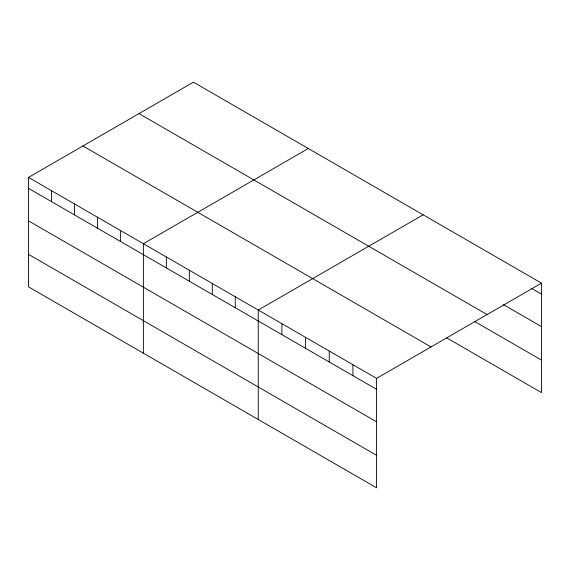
<?xml version="1.0" encoding="UTF-8"?>
<svg xmlns="http://www.w3.org/2000/svg" width="570" height="570" viewBox="0 0 570 570"><rect width="100%" height="100%" fill="white"/><g stroke="black" fill="none" stroke-linecap="round" stroke-linejoin="round"><path stroke-width="0.85" d="M28.5 177.398L376.585 378.359L376.585 487.82L28.5 286.853L28.5 177.398L193.415 82.18L541.5 283.147L541.5 392.602L446.823 337.939M308.285 148.499L143.369 243.711L143.369 353.172M423.154 214.819L258.238 310.03L258.238 419.492M376.585 378.359L541.5 283.147M531.575 288.37L541.5 294.099M503.324 304.565L541.5 326.61M138.995 113.601L487.079 314.569M474.311 321.309L541.5 360.097M82.921 145.977L431.005 346.938M28.5 188.349L376.585 389.317M28.5 220.854L376.585 421.821M28.5 254.348L376.585 455.309M352.916 364.693L352.916 375.651M329.246 351.027L329.246 361.986M305.577 337.362L305.577 348.32M281.908 323.696L281.908 334.654M235.26 296.77L235.26 307.722M212.289 283.504L212.289 294.462M189.318 270.244L189.318 281.195M166.34 256.977L166.34 267.929M120.391 230.451L120.391 241.402M97.42 217.184L97.42 228.143M74.449 203.925L74.449 214.876M51.471 190.658L51.471 201.616"/></g></svg>
